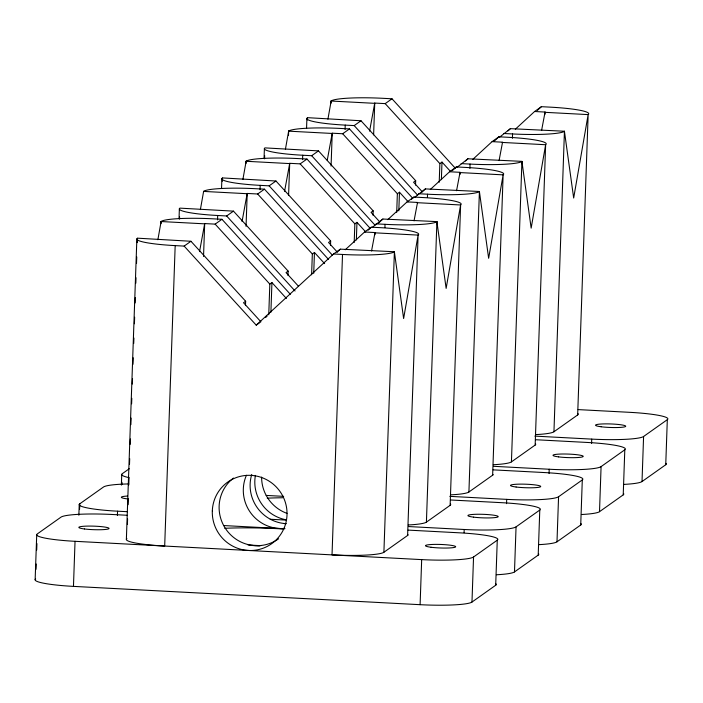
<?xml version="1.0" encoding="UTF-8"?>
<svg xmlns="http://www.w3.org/2000/svg" width="703" height="703" viewBox="0 0 703 703"><rect width="100%" height="100%" fill="white"/><g stroke="black" fill="none" stroke-linecap="round" stroke-linejoin="round"><path stroke-width="1.05" d="M35.15 579.685L36.723 534.623M36.02 569.36L36.213 563.999M36.697 550.045L36.925 543.612M495.993 583.868A45.405 5.299 2 0 1 495.694 585.248L471.977 602.058A45.405 5.299 2 0 1 420.104 604.685L73.463 586.381L75.036 541.31A45.405 5.299 2 0 1 37.259 533.955L60.985 517.144A45.405 5.299 2 0 1 112.849 514.517L127.067 515.264M78.859 515.229L79.237 504.499M79.58 509.192L79.773 503.823L103.49 487.012A45.405 5.299 2 0 1 128.737 483.928M117.401 515.475L117.55 511.186A45.405 5.299 2 0 1 79.773 503.823M121.373 485.105L121.742 474.376M121.909 484.429L121.979 482.284M126.373 539.359L136.865 238.932M127.41 524.429L127.594 518.955M128.095 504.692L128.289 499.218M128.781 484.965L129.018 478.383M129.51 464.129L129.703 458.646M130.204 444.393L130.389 438.909M130.89 424.656L131.118 418.074M131.619 403.821L131.812 398.337M132.305 384.084L132.498 378.601M132.999 364.347L133.227 357.774M133.719 343.521L133.913 338.038M134.414 323.784L134.642 317.202M135.143 302.949L135.328 297.466M135.828 283.212L136.022 277.729M136.523 263.476L136.751 256.903M137.243 242.64L137.516 238.176L190.952 241.27L245.637 301.236L245.479 305.62M161.049 223.642L161.119 221.445A45.405 5.299 2 0 1 212.991 218.818L221.955 219.292L290.365 294.311M137.401 238.255A45.405 5.299 2 0 0 175.179 245.619L164.687 546.046A45.405 5.299 2 0 1 126.909 538.683M179.028 218.677L179.37 208.809M179.529 219.099L179.608 216.902M203.536 256.463L204.687 223.572L215.144 224.125L221.955 219.292M217.535 219.881L217.684 215.496A45.405 5.299 2 0 1 179.906 208.132L233.466 211.137L288.142 271.103L287.993 275.497M221.542 188.545L221.884 178.676M222.306 181.295L222.535 177.921L275.971 181.014L330.656 240.98L330.507 245.373M246.068 163.386L246.147 161.198A45.405 5.299 2 0 1 298.01 158.57L306.983 159.045L370.235 228.413M246.05 226.34L247.201 193.448L257.658 193.993L264.469 189.169L328.459 259.345M260.048 189.748L260.198 185.364A45.405 5.299 2 0 1 222.42 178.008M264.056 158.421L264.398 148.553M264.548 158.843L264.662 155.556M268.757 314.812L269.829 284.091L215.144 224.125M270.901 312.22L271.938 282.588L269.829 284.091M288.502 135.459L288.652 131.074A45.405 5.299 2 0 1 340.524 128.447L349.488 128.921L412.749 198.29M288.599 195.118L289.706 163.316L300.163 163.869L306.983 159.045M302.554 159.625L302.712 155.24A45.405 5.299 2 0 1 264.934 147.885L318.485 150.89L373.17 210.856L373.012 215.241M306.561 128.298L306.903 118.429M307.369 119.949L307.562 117.673L360.999 120.758L415.675 180.733L415.526 185.117M311.605 274.811L312.334 253.968L257.658 193.993M313.723 273.318L314.452 252.465L312.334 253.968M331.087 103.139L331.166 100.942A45.405 5.299 2 0 1 383.038 98.315L392.002 98.789L455.254 168.166M331.069 166.084L332.22 133.192L342.677 133.746L349.488 128.921M345.068 129.501L345.226 125.116A45.405 5.299 2 0 1 307.448 117.752M407.617 535.449L418.109 235.022L403.627 318.529L394.392 251.832A45.405 5.299 2 0 1 342.519 254.46L332.027 554.887A45.405 5.299 2 0 0 383.9 552.259L407.617 535.449A45.405 5.299 2 0 0 408.153 534.772M354.198 242.491L354.848 223.835L300.163 163.869M356.351 239.899L356.966 222.341L354.848 223.835M373.618 134.862L374.734 103.069L385.191 103.622L392.002 98.789M374.936 234.758L375.015 232.561L364.558 232.008L345.27 249.758M384.919 227.623L385.033 224.327A45.405 5.299 2 0 0 436.906 221.7L446.141 288.406L460.623 204.889L450.131 505.325L426.413 522.136A45.405 5.299 2 0 1 408.302 524.965M383.9 552.259L394.392 251.832M396.712 212.368L397.362 193.712L342.677 133.746M398.821 210.865L399.471 192.218L397.362 193.712M427.424 197.49L427.538 194.204A45.405 5.299 2 0 0 479.411 191.576L488.647 258.282L503.137 174.766L492.645 475.193L468.919 492.003A45.405 5.299 2 0 1 450.808 494.842M420.104 604.685L421.677 559.614A45.405 5.299 2 0 0 473.55 556.996L497.267 540.185L495.694 585.248M426.413 522.136L436.906 221.7M439.217 182.244L439.867 163.588L385.191 103.622M441.37 179.643L441.985 162.085L439.867 163.588M459.964 174.502L460.043 172.314L449.577 171.76L430.298 189.511M469.903 168.465L470.052 164.08A45.405 5.299 2 0 0 521.925 161.453L531.16 228.15L545.642 144.642L535.159 445.069L511.433 461.88A45.405 5.299 2 0 1 493.321 464.718M464.077 532.707L464.191 529.491A45.405 5.299 2 0 0 516.055 526.863L539.781 510.053L538.208 555.115L514.482 571.926A45.405 5.299 2 0 1 496.371 574.764M468.919 492.003L479.411 191.576M471.977 602.058L473.55 556.996M512.408 138.342L512.566 133.948A45.405 5.299 2 0 0 564.439 131.329L573.674 198.026L588.156 114.519L577.664 414.946L553.946 431.756A45.405 5.299 2 0 1 535.835 434.595M506.547 503.656L506.696 499.367A45.405 5.299 2 0 0 558.569 496.74L582.295 479.929L580.722 524.992L556.996 541.802A45.405 5.299 2 0 1 538.885 544.64M511.433 461.88L521.925 161.453M514.482 571.926L516.055 526.863M544.983 114.255L545.062 112.058L534.605 111.505L515.317 129.255M549.061 473.532L549.21 469.244A45.405 5.299 2 0 0 601.083 466.616L624.8 449.806L623.227 494.868L599.51 511.679A45.405 5.299 2 0 1 581.399 514.517M553.946 431.756L564.439 131.329M556.996 541.802L558.569 496.74M591.575 443.408L591.724 439.111A45.405 5.299 2 0 0 643.588 436.484L667.314 419.673L665.741 464.745L642.015 481.555A45.405 5.299 2 0 1 623.904 484.393M599.51 511.679L601.083 466.616M642.015 481.555L643.588 436.484M157.876 239.714L161.119 221.445M200.381 209.591L203.633 191.321A45.405 5.299 2 0 1 255.505 188.694L264.469 189.169M199.547 251.63L204.687 223.572M242.895 179.458L246.147 161.198M242.052 221.507L247.201 193.448M285.409 149.335L288.652 131.074M284.566 191.374L289.706 163.316M327.914 119.211L331.166 100.942M327.264 160.179L332.22 133.192M369.593 131.127L374.734 103.069M371.536 250.997L375.015 232.561M414.041 220.874L417.529 202.438L407.072 201.884L387.784 219.635M456.555 190.741L460.043 172.314M499.068 160.618L502.548 142.191L492.091 141.637L472.803 159.379M541.582 130.494L545.062 112.058M175.179 245.619L184.142 246.094L256.226 325.146L333.556 253.985L340.366 249.152L394.506 251.744M265.593 317.519L267.149 316.086M337.15 252.113L340.366 249.152M368.144 230.153L371.369 227.183L380.332 227.658A45.405 5.299 2 0 1 418.109 235.022M372.036 227.561L382.88 219.028L437.02 221.621M378.056 223.466L382.88 219.028M411.466 199.283L413.882 197.06L422.846 197.534A45.405 5.299 2 0 1 460.623 204.889M414.55 197.438L425.385 188.905L479.534 191.497M421.369 192.604L425.385 188.905M452.363 170.636L456.388 166.936L465.36 167.411A45.405 5.299 2 0 1 503.137 174.766M457.064 167.314L467.899 158.781L522.039 161.365M465.491 160.996L467.899 158.781M494.068 141.259L498.902 136.804L507.865 137.278A45.405 5.299 2 0 1 545.642 144.642M499.569 137.182L510.413 128.649L564.553 131.241M507.997 130.872L510.413 128.649M537.391 110.389L541.415 106.68L550.379 107.155A45.405 5.299 2 0 1 588.156 114.519M184.142 246.094L190.952 241.27M217.684 215.496L226.656 215.97L233.466 211.137M260.198 185.364L269.161 185.838L275.971 181.014M302.712 155.24L311.675 155.714L318.485 150.89M345.226 125.116L354.189 125.591L360.999 120.758M245.637 301.236L243.519 302.729L260.927 321.816M288.142 271.103L286.033 272.606L298.362 286.121M330.656 240.98L328.547 242.482L337.247 252.026M373.17 210.856L371.052 212.35L379.752 221.893M415.675 180.733L413.566 182.226L422.266 191.77M364.558 232.008L371.369 227.183M407.072 201.884L413.882 197.06M449.577 171.76L456.388 166.936M492.091 141.637L498.902 136.804M534.605 111.505L541.415 106.68M256.226 325.146L260.136 322.369M129.308 468.716L122.278 473.699A45.405 5.299 2 0 0 129.299 477.697M331.051 101.03L374.374 103.315M544.711 112.313L588.042 114.598M503.603 133.482L512.566 133.948M288.538 131.153L331.869 133.438M502.197 142.437L545.528 144.721M461.089 163.606L470.052 164.08M246.024 161.277L289.355 163.571M459.683 172.56L503.014 174.854M418.575 193.729L427.538 194.204M203.518 191.409L246.841 193.694M417.178 202.684L460.509 204.977M376.07 223.853L385.033 224.327M161.005 221.533L204.336 223.818M374.664 232.816L417.995 235.101M333.556 253.985L342.519 254.46M578.156 409.603L629.537 412.318A45.405 5.299 2 0 1 667.314 419.673M534.869 436.115L591.724 439.111M535.642 439.726L587.023 442.442A45.405 5.299 2 0 1 624.8 449.806M493.453 466.3L549.21 469.244M493.128 469.859L544.517 472.565A45.405 5.299 2 0 1 582.295 479.929M449.85 496.362L506.696 499.367M450.614 499.982L502.004 502.698A45.405 5.299 2 0 1 539.781 510.053M266.182 495.43L283.652 496.353M117.55 511.186L127.392 511.705M270.224 519.253L286.525 520.106M408.434 526.547L464.191 529.491M283.994 523.55L286.174 523.665A37.839 37.145 54.7 0 1 251.744 474.49M408.109 530.106L459.49 532.821A45.405 5.299 2 0 1 497.267 540.185M223.677 525.554L284.82 528.779M251.894 545.466L259.539 545.871M75.036 541.31L421.677 559.614M441.985 162.085L450.685 171.629M354.189 125.591L417.441 194.959M399.471 192.218L408.171 201.752M311.675 155.714L374.936 225.083M356.966 222.341L365.665 231.885M269.161 185.838L332.422 255.215M314.452 252.465L324.601 263.599M226.656 215.97L295.058 290.989M271.938 282.588L286.446 298.494M577.963 413.566A45.405 5.299 2 0 1 577.664 414.946M666.04 463.365A45.405 5.299 2 0 1 665.741 464.745M535.449 443.698A45.405 5.299 2 0 1 535.159 445.069M623.526 493.497A45.405 5.299 2 0 1 623.227 494.868M493.181 474.525A45.405 5.299 2 0 1 492.645 475.193M581.012 523.621A45.405 5.299 2 0 1 580.722 524.992M284.794 528.384A37.839 37.145 54.7 0 1 246.437 475.246M278.625 538.762A37.839 37.145 54.7 0 1 226.691 530.282A37.839 37.145 54.7 0 1 233.466 478.058M260.962 545.651A75.669 8.831 2 0 1 248.001 544.948M224.749 528.296A75.669 8.831 2 0 1 283.309 528.99M73.463 586.381A45.405 5.299 2 0 1 35.686 579.017M450.43 503.946A45.405 5.299 2 0 1 450.131 505.325M286.543 519.86A37.839 37.145 54.7 0 1 255.409 475.386M128.57 499.025A15.132 1.766 2 0 1 127.551 496.054M287.026 513.375A37.839 37.145 54.7 0 1 261.613 477.073M538.507 553.744A45.405 5.299 2 0 1 538.208 555.115M267.263 498.172A75.669 8.831 2 0 1 282.588 497.759M601.127 426.765A15.132 1.766 2 0 0 625.573 426.501A15.132 1.766 2 0 0 605.195 423.883A15.132 1.766 2 0 0 601.127 426.765M558.613 456.888A15.132 1.766 2 0 0 583.059 456.634A15.132 1.766 2 0 0 562.681 454.006A15.132 1.766 2 0 0 558.613 456.888M516.099 487.012A15.132 1.766 2 0 0 540.545 486.757A15.132 1.766 2 0 0 520.167 484.13A15.132 1.766 2 0 0 516.099 487.012M212.315 510.94A37.839 37.145 54.7 0 0 267.21 546.424A37.839 37.145 54.7 0 0 269.477 481.379A37.839 37.145 54.7 0 0 212.315 510.94M84.439 528.964A15.132 1.766 2 0 0 108.886 528.7A15.132 1.766 2 0 0 88.508 526.081A15.132 1.766 2 0 0 84.439 528.964M431.08 547.268A15.132 1.766 2 0 0 455.526 547.004A15.132 1.766 2 0 0 435.148 544.386A15.132 1.766 2 0 0 431.08 547.268M473.594 517.144A15.132 1.766 2 0 0 498.04 516.881A15.132 1.766 2 0 0 477.662 514.253A15.132 1.766 2 0 0 473.594 517.144"/></g></svg>
